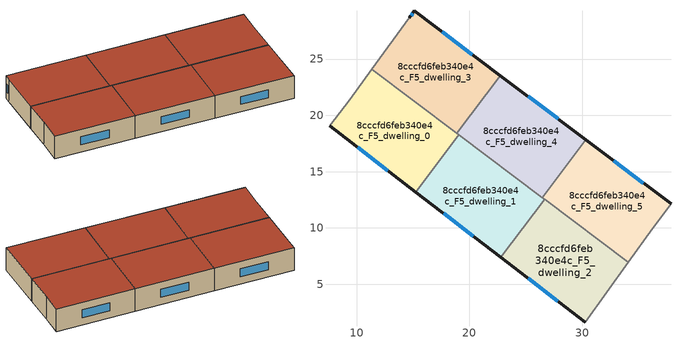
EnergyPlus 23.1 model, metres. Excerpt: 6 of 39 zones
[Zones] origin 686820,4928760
8cccfd6feb340e4c_F5_dwelling_0
 floor to 8cccfd6feb340e4c_F4_dwelling_0 (EU_floor_Construction): 19.07,18.26 15.25,13.18 7.58,19.06 9.4,21.4 11.35,24.08 z15
 wall outside (EU_wall_Construction): 7.58,19.06 15.25,13.18 z15:18
 wall to 8cccfd6feb340e4c_F5_dwelling_1 (EU_wall_Construction): 15.25,13.18 19.07,18.26 z15:18
 wall adiabatic (EU_wall_Construction): 11.35,24.08 9.4,21.4 7.58,19.06 z15:18
 wall to 8cccfd6feb340e4c_F5_dwelling_3 (EU_wall_Construction): 18.89,18.4 11.35,24.08 z15:18
 wall to 8cccfd6feb340e4c_F5_dwelling_4 (EU_wall_Construction): 19.07,18.26 18.89,18.4 z15:18
 window (EU_Window_Construction): 10.07,17.15 12.75,15.09 z15.98:17.02
 roof outside (EU_roof_Construction): 15.25,13.18 19.07,18.26 11.35,24.08 9.4,21.4 7.58,19.06 z18
8cccfd6feb340e4c_F5_dwelling_1
 floor to 8cccfd6feb340e4c_F4_dwelling_1 (EU_floor_Construction): 26.67,12.55 22.79,7.39 15.25,13.18 19.07,18.26 z15
 wall outside (EU_wall_Construction): 15.25,13.18 22.79,7.39 z15:18
 wall to 8cccfd6feb340e4c_F5_dwelling_2 (EU_wall_Construction): 22.79,7.39 26.67,12.55 z15:18
 wall to 8cccfd6feb340e4c_F5_dwelling_4 (EU_wall_Construction): 26.48,12.69 19.07,18.26 z15:18
 wall to 8cccfd6feb340e4c_F5_dwelling_5 (EU_wall_Construction): 26.67,12.55 26.48,12.69 z15:18
 window (EU_Window_Construction): 17.7,11.29 20.34,9.27 z15.98:17.02
 roof outside (EU_roof_Construction): 22.79,7.39 26.67,12.55 19.07,18.26 15.25,13.18 z18
8cccfd6feb340e4c_F5_dwelling_2
 floor to 8cccfd6feb340e4c_F4_dwelling_2 (EU_floor_Construction): 34.11,6.96 30.28,1.65 22.79,7.39 26.67,12.55 z15
 wall outside (EU_wall_Construction): 22.79,7.39 30.28,1.65 z15:18
 wall adiabatic (EU_wall_Construction): 30.28,1.65 34.11,6.96 z15:18
 wall to 8cccfd6feb340e4c_F5_dwelling_5 (EU_wall_Construction): 34.11,6.96 26.67,12.55 z15:18
 window (EU_Window_Construction): 25.23,5.52 27.84,3.52 z15.98:17.02
 roof outside (EU_roof_Construction): 30.28,1.65 34.11,6.96 26.67,12.55 22.79,7.39 z18
8cccfd6feb340e4c_F5_dwelling_3
 floor to 8cccfd6feb340e4c_F4_dwelling_3 (EU_floor_Construction): 22.75,23.53 18.89,18.4 11.35,24.08 14.68,28.66 15.12,29.27 z15
 wall outside (EU_wall_Construction): 22.75,23.53 15.12,29.27 14.68,28.66 z15:18
 wall to 8cccfd6feb340e4c_F5_dwelling_4 (EU_wall_Construction): 18.89,18.4 22.75,23.53 z15:18
 wall adiabatic (EU_wall_Construction): 14.68,28.66 11.35,24.08 z15:18
 window (EU_Window_Construction): 20.27,25.4 17.6,27.4 / 14.98,29.07 14.82,28.86 z15.98:17.02
 roof outside (EU_roof_Construction): 18.89,18.4 22.75,23.53 15.12,29.27 14.68,28.66 11.35,24.08 z18
8cccfd6feb340e4c_F5_dwelling_4
 floor to 8cccfd6feb340e4c_F4_dwelling_4 (EU_floor_Construction): 30.34,17.82 26.48,12.69 18.89,18.4 22.75,23.53 z15
 wall outside (EU_wall_Construction): 30.34,17.82 22.75,23.53 z15:18
 wall to 8cccfd6feb340e4c_F5_dwelling_5 (EU_wall_Construction): 26.48,12.69 30.34,17.82 z15:18
 window (EU_Window_Construction): 27.87,19.68 25.22,21.67 z15.98:17.02
 roof outside (EU_roof_Construction): 26.48,12.69 30.34,17.82 22.75,23.53 18.89,18.4 z18
8cccfd6feb340e4c_F5_dwelling_5
 floor to 8cccfd6feb340e4c_F4_dwelling_5 (EU_floor_Construction): 37.9,12.14 36.29,9.97 34.11,6.96 26.48,12.69 30.34,17.82 z15
 wall outside (EU_wall_Construction): 37.9,12.14 30.34,17.82 z15:18
 wall adiabatic (EU_wall_Construction): 34.11,6.96 36.29,9.97 37.9,12.14 z15:18
 window (EU_Window_Construction): 35.44,13.99 32.8,15.97 z15.98:17.02
 roof outside (EU_roof_Construction): 36.29,9.97 37.9,12.14 30.34,17.82 26.48,12.69 34.11,6.96 z18
[Building]
EU S2 Campaign: North Axis=0; Terrain=City; Solar Distribution=FullExterior
[Site:Location]
Bologna: Latitude=44.5; Longitude=11.25; Time Zone=1; Elevation=37
[SizingPeriod:WeatherFileDays]
AnnualSizingPeriod: Begin Month=1; Begin Day of Month=1; End Month=12; End Day of Month=31; Day of Week for Start Day=Monday; Use Weather File Daylight Saving Period=No; Use Weather File Rain and Snow Indicators=No
[MATERIAL]
EU_InternalMass_Material: Roughness=MediumRough; Thickness=0.1; Conductivity=1; Density=1800; Specific Heat=900; Thermal Absorptance=0.9; Solar Absorptance=0.7; Visible Absorptance=0.7
[MATERIAL:NOMASS] Roughness=MediumRough; Thermal Absorptance=0.9; Solar Absorptance=0.7; Visible Absorptance=0.7
Name | Thermal Resistance
EU_wall_NoMass | 0.905828
EU_roof_NoMass | 0.37593
EU_floor_NoMass | 0.67114
[WINDOWMATERIAL:SIMPLEGLAZINGSYSTEM]
EU_Window_SimpleGlazing: UFactor=4.52486; Solar Heat Gain Coefficient=0.85; Visible Transmittance=0.85
[CONSTRUCTION]
EU_wall_Construction: EU_wall_NoMass
EU_roof_Construction: EU_roof_NoMass
EU_floor_Construction: EU_floor_NoMass
EU_Window_Construction: EU_Window_SimpleGlazing
EU_InternalMass_Construction: EU_InternalMass_Material
[ZONE] Type=1; Multiplier=1; Ceiling Height=autocalculate; Floor Area=autocalculate; Part of Total Floor Area=Yes
Name | Volume
8cccfd6feb340e4c_F5_dwelling_0 | 182.805
8cccfd6feb340e4c_F5_dwelling_1 | 182.786
8cccfd6feb340e4c_F5_dwelling_2 | 182.801
8cccfd6feb340e4c_F5_dwelling_3 | 182.791
8cccfd6feb340e4c_F5_dwelling_4 | 182.78
8cccfd6feb340e4c_F5_dwelling_5 | 182.787
[INTERNALMASS] Construction=EU_InternalMass_Construction
Name | Zone or ZoneList | Surface Area
8cccfd6feb340e4c_F5_dwelling_0_EU_InternalMass | 8cccfd6feb340e4c_F5_dwelling_0 | 60.9348
8cccfd6feb340e4c_F5_dwelling_1_EU_InternalMass | 8cccfd6feb340e4c_F5_dwelling_1 | 60.9287
8cccfd6feb340e4c_F5_dwelling_2_EU_InternalMass | 8cccfd6feb340e4c_F5_dwelling_2 | 60.9333
8cccfd6feb340e4c_F5_dwelling_3_EU_InternalMass | 8cccfd6feb340e4c_F5_dwelling_3 | 60.9307
8cccfd6feb340e4c_F5_dwelling_4_EU_InternalMass | 8cccfd6feb340e4c_F5_dwelling_4 | 60.9269
8cccfd6feb340e4c_F5_dwelling_5_EU_InternalMass | 8cccfd6feb340e4c_F5_dwelling_5 | 60.9289
[OTHEREQUIPMENT] Fuel Type=Electricity; Design Level Calculation Method=Watts/Area; Power per Zone Floor Area=1; Fraction Latent=0; Fraction Radiant=0; Fraction Lost=0; Carbon Dioxide Generation Rate=0; EndUse Subcategory=EU_Step8_InternalGains
Name | Zone or ZoneList or Space or SpaceList | Schedule
EU_Step8_InternalGain_8cccfd6feb340e4c_F5_dwelling_0_f000 | 8cccfd6feb340e4c_F5_dwelling_0 | EU_Step8_GainSchedule_8cccfd6feb340e4c_F5_dwelling_0_f000
EU_Step8_InternalGain_8cccfd6feb340e4c_F5_dwelling_1_f000 | 8cccfd6feb340e4c_F5_dwelling_1 | EU_Step8_GainSchedule_8cccfd6feb340e4c_F5_dwelling_1_f000
EU_Step8_InternalGain_8cccfd6feb340e4c_F5_dwelling_2_f000 | 8cccfd6feb340e4c_F5_dwelling_2 | EU_Step8_GainSchedule_8cccfd6feb340e4c_F5_dwelling_2_f000
EU_Step8_InternalGain_8cccfd6feb340e4c_F5_dwelling_3_f000 | 8cccfd6feb340e4c_F5_dwelling_3 | EU_Step8_GainSchedule_8cccfd6feb340e4c_F5_dwelling_3_f000
EU_Step8_InternalGain_8cccfd6feb340e4c_F5_dwelling_4_f000 | 8cccfd6feb340e4c_F5_dwelling_4 | EU_Step8_GainSchedule_8cccfd6feb340e4c_F5_dwelling_4_f000
EU_Step8_InternalGain_8cccfd6feb340e4c_F5_dwelling_5_f000 | 8cccfd6feb340e4c_F5_dwelling_5 | EU_Step8_GainSchedule_8cccfd6feb340e4c_F5_dwelling_5_f000
[ZONEVENTILATION:DESIGNFLOWRATE] Schedule=EU_AlwaysOn; Design Flow Rate Calculation Method=AirChanges/Hour; Air Changes per Hour=0.73129; Ventilation Type=Natural; Fan Pressure Rise=0; Fan Total Efficiency=1; Constant Term Coefficient=1; Temperature Term Coefficient=0; Velocity Term Coefficient=0; Velocity Squared Term Coefficient=0; Minimum Indoor Temperature=-100; Maximum Indoor Temperature=100; Delta Temperature=-100; Minimum Outdoor Temperature=-100; Maximum Outdoor Temperature=100; Maximum Wind Speed=40
Name | Zone or ZoneList or Space or SpaceList
EU_ConstantAir_8cccfd6feb340e4c_F5_dwelling_0 | 8cccfd6feb340e4c_F5_dwelling_0
EU_ConstantAir_8cccfd6feb340e4c_F5_dwelling_1 | 8cccfd6feb340e4c_F5_dwelling_1
EU_ConstantAir_8cccfd6feb340e4c_F5_dwelling_2 | 8cccfd6feb340e4c_F5_dwelling_2
EU_ConstantAir_8cccfd6feb340e4c_F5_dwelling_3 | 8cccfd6feb340e4c_F5_dwelling_3
EU_ConstantAir_8cccfd6feb340e4c_F5_dwelling_4 | 8cccfd6feb340e4c_F5_dwelling_4
EU_ConstantAir_8cccfd6feb340e4c_F5_dwelling_5 | 8cccfd6feb340e4c_F5_dwelling_5
[HVACTEMPLATE:THERMOSTAT] Constant Heating Setpoint=20; Constant Cooling Setpoint=50
EU_HeatOnly_8cccfd6feb340e4c_F5_dwelling_0; EU_HeatOnly_8cccfd6feb340e4c_F5_dwelling_1; EU_HeatOnly_8cccfd6feb340e4c_F5_dwelling_2; EU_HeatOnly_8cccfd6feb340e4c_F5_dwelling_3; EU_HeatOnly_8cccfd6feb340e4c_F5_dwelling_4; EU_HeatOnly_8cccfd6feb340e4c_F5_dwelling_5
[HVACTEMPLATE:ZONE:IDEALLOADSAIRSYSTEM] System Availability Schedule=EU_AlwaysOn; Maximum Heating Supply Air Temperature=50; Minimum Cooling Supply Air Temperature=13; Maximum Heating Supply Air Humidity Ratio=0.0156; Minimum Cooling Supply Air Humidity Ratio=0.0077; Heating Limit=NoLimit; Cooling Limit=NoLimit; Heating Availability Schedule=EU_AlwaysOn; Cooling Availability Schedule=EU_CoolingOff; Dehumidification Control Type=ConstantSensibleHeatRatio; Cooling Sensible Heat Ratio=0.7; Dehumidification Setpoint=60; Humidification Control Type=None; Humidification Setpoint=30; Outdoor Air Method=None; Outdoor Air Flow Rate per Person=0.00944; Outdoor Air Flow Rate per Zone Floor Area=0; Outdoor Air Flow Rate per Zone=0; Demand Controlled Ventilation Type=None; Outdoor Air Economizer Type=NoEconomizer; Heat Recovery Type=None; Sensible Heat Recovery Effectiveness=0.7; Latent Heat Recovery Effectiveness=0.65
Name | Template Thermostat
8cccfd6feb340e4c_F5_dwelling_0 | EU_HeatOnly_8cccfd6feb340e4c_F5_dwelling_0
8cccfd6feb340e4c_F5_dwelling_1 | EU_HeatOnly_8cccfd6feb340e4c_F5_dwelling_1
8cccfd6feb340e4c_F5_dwelling_2 | EU_HeatOnly_8cccfd6feb340e4c_F5_dwelling_2
8cccfd6feb340e4c_F5_dwelling_3 | EU_HeatOnly_8cccfd6feb340e4c_F5_dwelling_3
8cccfd6feb340e4c_F5_dwelling_4 | EU_HeatOnly_8cccfd6feb340e4c_F5_dwelling_4
8cccfd6feb340e4c_F5_dwelling_5 | EU_HeatOnly_8cccfd6feb340e4c_F5_dwelling_5
[SIZING:ZONE] Zone Cooling Design Supply Air Temperature Input Method=SupplyAirTemperature; Zone Cooling Design Supply Air Temperature=13; Zone Heating Design Supply Air Temperature Input Method=SupplyAirTemperature; Zone Heating Design Supply Air Temperature=50; Zone Cooling Design Supply Air Humidity Ratio=0.008; Zone Heating Design Supply Air Humidity Ratio=0.008; Cooling Design Air Flow Method=DesignDay; Cooling Design Air Flow Rate=0; Cooling Minimum Air Flow per Zone Floor Area=0.000762; Cooling Minimum Air Flow=0; Cooling Minimum Air Flow Fraction=0.2; Heating Design Air Flow Method=DesignDay; Heating Design Air Flow Rate=0; Heating Maximum Air Flow per Zone Floor Area=0.002032; Heating Maximum Air Flow=0.141576; Heating Maximum Air Flow Fraction=0.3; Account for Dedicated Outdoor Air System=No; Dedicated Outdoor Air System Control Strategy=NeutralSupplyAir; Dedicated Outdoor Air Low Setpoint Temperature for Design=autosize; Dedicated Outdoor Air High Setpoint Temperature for Design=autosize; Zone Load Sizing Method=Sensible Load Only No Latent Load; Zone Latent Cooling Design Supply Air Humidity Ratio Input Method=HumidityRatioDifference; Zone Cooling Design Supply Air Humidity Ratio Difference=0.005; Zone Latent Heating Design Supply Air Humidity Ratio Input Method=HumidityRatioDifference; Zone Humidification Design Supply Air Humidity Ratio Difference=0.005
8cccfd6feb340e4c_F5_dwelling_0; 8cccfd6feb340e4c_F5_dwelling_1; 8cccfd6feb340e4c_F5_dwelling_2; 8cccfd6feb340e4c_F5_dwelling_3; 8cccfd6feb340e4c_F5_dwelling_4; 8cccfd6feb340e4c_F5_dwelling_5
[SCHEDULE:CONSTANT]
Name | Hourly Value
EU_AlwaysOn | 1
EU_CoolingOff | 0
[SCHEDULE:FILE] Column Number=1; Rows to Skip at Top=0; Number of Hours of Data=8760; Column Separator=Comma; Interpolate to Timestep=No; Minutes per Item=60; Adjust Schedule for Daylight Savings=Yes
Name | File
EU_Step8_GainSchedule_8cccfd6feb340e4c_F5_dwelling_0_f000 | ../../schedules/8cccfd6feb340e4c/8cccfd6feb340e4c_F5_dwelling_0_f000_gain.csv
EU_Step8_GainSchedule_8cccfd6feb340e4c_F5_dwelling_1_f000 | ../../schedules/8cccfd6feb340e4c/8cccfd6feb340e4c_F5_dwelling_1_f000_gain.csv
EU_Step8_GainSchedule_8cccfd6feb340e4c_F5_dwelling_2_f000 | ../../schedules/8cccfd6feb340e4c/8cccfd6feb340e4c_F5_dwelling_2_f000_gain.csv
EU_Step8_GainSchedule_8cccfd6feb340e4c_F5_dwelling_3_f000 | ../../schedules/8cccfd6feb340e4c/8cccfd6feb340e4c_F5_dwelling_3_f000_gain.csv
EU_Step8_GainSchedule_8cccfd6feb340e4c_F5_dwelling_4_f000 | ../../schedules/8cccfd6feb340e4c/8cccfd6feb340e4c_F5_dwelling_4_f000_gain.csv
EU_Step8_GainSchedule_8cccfd6feb340e4c_F5_dwelling_5_f000 | ../../schedules/8cccfd6feb340e4c/8cccfd6feb340e4c_F5_dwelling_5_f000_gain.csv
